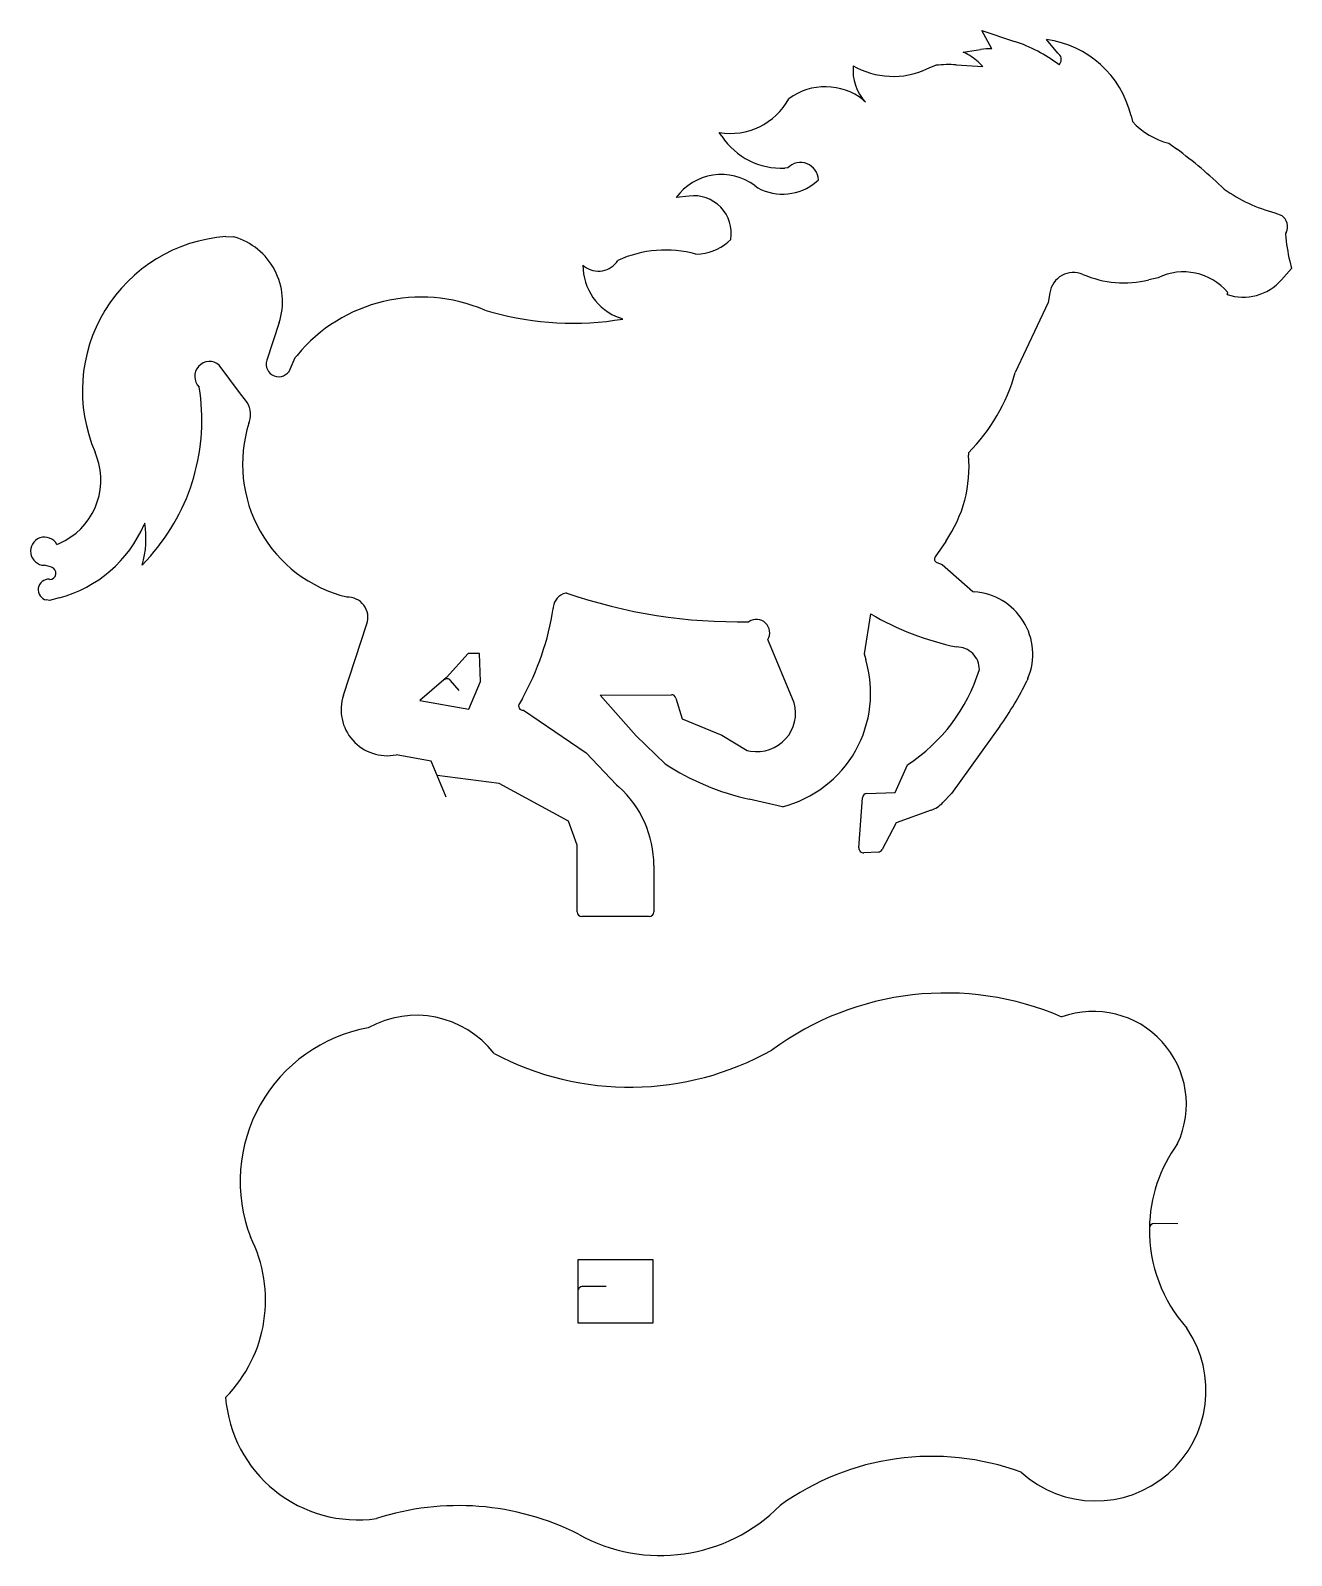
# Model space of a CAD drawing. Extents: x 2.3 to 13, y 0.5 to 13.5.
import ezdxf

# ---------------------------------------------------------------- set-up
doc = ezdxf.new("R2010")
doc.units = 0
doc.layers.add('WHITE', color=7, linetype='CONTINUOUS')

msp = doc.modelspace()

# ---------------------------------------------------------------- linework, layer by layer
at = {"layer": 'WHITE', "linetype": 'CONTINUOUS'}
for p, q in [((10.4591, 13.3327), (10.373, 13.4892)), ((10.373, 13.4892), (10.6501, 13.397)), ((11.0178, 13.2974), (10.922, 13.413)), ((10.2145, 13.3055), (10.3622, 13.3275)), ((10.239, 13.2932), (10.2145, 13.3055)), ((9.2811, 13.1887), (9.311599, 13.1731)), ((9.944299, 13.1815), (9.9834, 13.194)), ((10.1546, 13.1973), (10.3816, 13.1824)), ((10.3816, 13.1824), (10.3549, 13.2092)), ((11.0288, 13.1982), (11.0349, 13.2066)), ((9.366399, 12.9006), (9.3835, 12.8825)), ((11.64, 12.7651), (11.652, 12.7154)), ((8.164699, 12.5902), (8.142999, 12.623)), ((11.9605, 12.5313), (12.0264, 12.4827)), ((8.724499, 12.3222), (8.700499, 12.3209)), ((8.966199, 12.2035), (8.9862, 12.2203)), ((7.8864, 12.083), (7.7778, 12.0701)), ((8.444, 12.1716), (8.470899, 12.1514)), ((12.8621, 11.9415), (12.9201, 11.9177)), ((3.9528, 11.7385), (4.020899, 11.7358)), ((12.9588, 11.7726), (12.9523, 11.7584)), ((7.945099, 11.5888), (7.9867, 11.5924)), ((6.9853, 11.495), (6.9977, 11.4855)), ((13.0026, 11.4681), (12.9184, 11.3716)), ((12.9878, 11.5299), (13.0026, 11.4681)), ((11.8691, 11.3886), (11.79, 11.3697)), ((10.9372, 11.178), (10.6571, 10.5829)), ((10.9499, 11.261), (10.9372, 11.178)), ((12.4553, 11.2463), (12.4609, 11.2633)), ((6.1511, 11.1136), (6.212399, 11.0965)), ((7.322999, 11.0376), (7.297299, 11.0469)), ((4.405399, 11.0072), (4.300199, 10.6872)), ((4.0769, 10.4021), (3.897099, 10.6469)), ((4.499199, 10.6118), (4.541699, 10.7105)), ((4.541699, 10.7105), (4.557199, 10.7293)), ((4.118599, 10.3495), (4.0769, 10.4021)), ((4.1482, 10.1545), (4.152299, 10.1678)), ((2.856899, 9.864399), (2.8415, 9.907799)), ((10.2591, 9.9012), (10.2607, 9.8815)), ((3.263799, 9.3035), (3.259299, 9.2931)), ((2.517499, 9.1237), (2.5366, 9.131899)), ((10.0673, 9.149299), (9.9764, 9.016599)), ((2.4714, 8.93), (2.411999, 8.946)), ((3.3115, 9.0246), (3.243, 8.947299)), ((9.9905, 8.969699), (10.0359, 8.951499)), ((10.0359, 8.951499), (10.2955, 8.721799)), ((6.848899, 8.7102), (6.8386, 8.7082)), ((10.2955, 8.721799), (10.3083, 8.720999)), ((2.4544, 8.645799), (2.4296, 8.6511)), ((2.537499, 8.668399), (2.4544, 8.645799)), ((6.7333, 8.590299), (6.732299, 8.578599)), ((4.9509, 7.8414), (5.150499, 8.447199)), ((9.4266, 8.534099), (9.3724, 8.1941)), ((8.7797, 7.7785), (8.555899, 8.3141)), ((6.0106, 8.195899), (5.826399, 7.991799)), ((6.1064, 8.195899), (6.0106, 8.195899)), ((6.1163, 7.9594), (6.1064, 8.195899)), ((9.3724, 8.1941), (9.386799, 8.145899)), ((5.8035, 7.971899), (5.600999, 7.7958)), ((5.826399, 7.991799), (5.8035, 7.971899)), ((5.9341, 7.882699), (5.86, 7.967999)), ((6.017399, 7.7223), (6.1163, 7.9594)), ((10.7648, 7.986599), (10.757, 7.9677)), ((5.600999, 7.7958), (6.017399, 7.7223)), ((6.470499, 7.8147), (6.4468, 7.7722)), ((7.132699, 7.841899), (7.736299, 7.8467)), ((7.437099, 7.496799), (7.132699, 7.841899)), ((7.775, 7.8179), (7.826799, 7.641099)), ((6.480299, 7.715), (7.011199, 7.3512)), ((7.826799, 7.641099), (8.165599, 7.501599)), ((10.5258, 7.577899), (10.1166, 7.006999)), ((7.682499, 7.258999), (7.437099, 7.496799)), ((8.165599, 7.501599), (8.380299, 7.371799)), ((5.6971, 7.2813), (5.3993, 7.335899)), ((5.7472, 7.1612), (5.6971, 7.2813)), ((7.011199, 7.3512), (7.271399, 7.081099)), ((8.380299, 7.371799), (8.4081, 7.367099)), ((5.8241, 6.9766), (5.7472, 7.1612)), ((6.2733, 7.091), (5.7472, 7.1612)), ((9.637299, 7.016799), (9.7419, 7.250899)), ((6.861899, 6.7718), (6.2733, 7.091)), ((7.271399, 7.081099), (7.289899, 7.0643)), ((9.397399, 7.0081), (9.637299, 7.016799)), ((10.1166, 7.006999), (10.0427, 6.9302)), ((8.6787, 6.893799), (8.3971, 6.958)), ((9.329199, 6.545899), (9.359, 6.9709)), ((6.936299, 6.568399), (6.861899, 6.7718)), ((9.6464, 6.756499), (9.5267, 6.531)), ((9.9413, 6.8642), (9.6464, 6.756499)), ((6.936299, 6.000899), (6.936299, 6.568399)), ((9.493599, 6.509799), (9.371299, 6.5032)), ((7.587299, 6.394499), (7.587299, 6.000899)), ((7.547299, 5.960899), (6.976299, 5.960899)), ((12.0367, 3.351599), (11.8367, 3.3545)), ((7.581299, 3.0452), (6.942299, 3.0452)), ((6.942299, 3.0452), (6.942299, 2.778199)), ((7.581299, 2.511199), (7.581299, 3.0452)), ((6.942299, 2.778199), (6.942299, 2.511199)), ((7.1823, 2.8182), (6.982299, 2.8182)), ((6.942299, 2.511199), (7.581299, 2.511199))]:
    msp.add_line(p, q, dxfattribs=at)
for centre, radius, start, end in [((10.2349, 12.148), 1.316203, 52.91247, 71.61185), ((10.8073, 12.5642), 0.856514, 13.56409, 82.30413), ((10.0396, 12.8959), 0.444489, 44.81771, 63.34848), ((10.4383, 12.8169), 0.516239, 87.6908, 98.47698), ((10.9841, 13.244), 0.063082, 323.6387, 57.74384), ((9.6632, 13.1463), 0.384476, 173.668, 223.3243), ((9.619999, 13.7788), 0.679693, 243.0165, 298.4994), ((10.0886, 12.1892), 1.010292, 86.25421, 95.97694), ((9.043799, 12.486), 0.525297, 52.11353, 126.1805), ((8.2388, 13.1771), 0.56232, 260.1909, 331.644), ((12.1199, 13.1489), 0.63785, 222.8145, 255.528), ((8.668899, 12.9256), 0.605525, 213.6323, 272.9914), ((9.626099, 9.2265), 4.045278, 46.09773, 53.60431), ((8.8331, 12.2143), 0.153217, 2.244277, 135.1855), ((8.160799, 11.7931), 0.472671, 53.19559, 144.1241), ((8.679999, 12.5447), 0.445429, 242.0024, 309.9901), ((7.9243, 11.764), 0.321258, 351.2267, 96.77547), ((13.1855, 13.204), 1.303269, 234.6356, 255.6321), ((12.8515, 11.8217), 0.117991, 335.4114, 54.45103), ((4.0479, 10.4281), 1.313816, 94.15087, 203.3297), ((3.861399, 11.1859), 0.572564, 341.8151, 73.82505), ((7.9527, 11.9897), 0.398752, 274.8913, 316.4632), ((14.3952, 11.8655), 1.446869, 184.245, 193.4119), ((7.1169, 11.6411), 0.19601, 232.5455, 327.6318), ((7.6861, 10.6514), 0.972545, 74.55475, 114.5254), ((7.458799, 11.492), 0.473493, 179.637, 250.0572), ((11.1514, 11.2303), 0.203144, 66.93103, 171.3373), ((11.5822, 12.2412), 0.895931, 246.9156, 283.4112), ((12.0849, 10.9476), 0.49096, 40.01775, 116.0745), ((12.5932, 11.6551), 0.431424, 251.3593, 318.919), ((5.6107, 9.857599), 1.367378, 66.71999, 140.3945), ((6.9007, 13.5717), 2.569118, 254.4599, 279.4612), ((3.814699, 10.5505), 0.126817, 49.47711, 225.7979), ((4.401299, 10.654), 0.106411, 161.8204, 336.6819), ((9.129499, 11.0179), 1.588328, 315.329, 344.1051), ((2.0087, 10.1785), 1.740335, 318.4684, 9.291832), ((3.964199, 10.2269), 0.197165, 342.5576, 38.45092), ((5.2578, 9.805899), 1.163108, 162.559, 256.131), ((2.3063, 9.668899), 0.5843, 293.2128, 19.54832), ((9.1381, 9.786399), 1.12662, 325.5637, 4.842196), ((2.25, 9.7298), 1.099724, 285.1559, 336.603), ((2.444799, 9.172499), 0.82936, 344.2444, 9.087583), ((2.4131, 9.0655), 0.119505, 29.13838, 269.4726), ((10.0023, 8.998799), 0.031426, 145.5009, 247.9275), ((2.447999, 8.7383), 0.08912, 86.10828, 258.0848), ((2.457499, 8.8786), 0.052217, 266.1567, 74.86758), ((6.8644, 8.5792), 0.131554, 101.3099, 175.1609), ((8.3, 12.8965), 4.430709, 250.8821, 271.2234), ((10.2731, 8.189999), 0.532165, 337.5268, 86.20741), ((4.984699, 8.501799), 0.174558, 341.7726, 91.86649), ((4.486099, 8.9216), 2.272237, 330.8472, 351.3179), ((8.457999, 8.3722), 0.113842, 329.3124, 123.8294), ((10.6639, 10.6522), 2.453023, 239.7084, 258.122), ((10.1603, 8.06), 0.191701, 359.7609, 90.3885), ((8.431099, 7.860199), 0.99749, 284.3706, 16.64368), ((8.9185, 8.506799), 1.501756, 303.2499, 342.6594), ((5.8298, 7.9418), 0.03998, 40.94326, 131.1455), ((8.395099, 9.105199), 2.621541, 324.3668, 334.2844), ((5.3222, 7.719099), 0.390879, 161.769, 281.376), ((7.736599, 7.8067), 0.040001, 16.26007, 90.42971), ((8.462699, 7.691299), 0.328765, 260.4403, 15.38046), ((6.474, 7.7497), 0.0353, 140.4023, 280.2896), ((8.8918, 9.1309), 2.228502, 237.1364, 257.1742), ((6.684299, 6.3945), 0.902985, 360, 47.88167), ((9.3989, 6.9681), 0.039998, 92.14777, 175.9858), ((9.849299, 7.1163), 0.268396, 290.049, 316.102), ((9.369099, 6.543099), 0.03996, 175.9858, 273.156), ((9.491399, 6.5497), 0.039947, 273.1561, 332.0878), ((6.976299, 6.000899), 0.039999, 180, 270), ((7.547299, 6.000899), 0.039999, 270, 0), ((10.0658, 2.820999), 2.491177, 66.65707, 126.3625), ((5.569099, 4.286999), 0.835782, 37.75836, 119.1258), ((11.3213, 4.3668), 0.788581, 334.9299, 109.8987), ((5.3998, 3.712399), 1.326158, 100.3168, 200.9004), ((7.383299, 6.974499), 2.462519, 242.0707, 299.3088), ((13.0457, 3.2971), 1.249644, 143.9389, 179.1747), ((3.1118, 2.7037), 1.177855, 315.3956, 27.0458), ((13.0457, 3.2971), 1.249629, 179.1747, 221.7759), ((11.8361, 3.3145), 0.040004, 89.14062, 179.1387), ((6.982299, 2.7782), 0.039999, 90, 180.0003), ((11.3381, 1.935599), 0.93877, 227.6939, 34.291), ((5.075099, 1.9643), 1.128122, 184.4587, 277.9792), ((9.949199, -0.8256), 2.201164, 69.8848, 125.8802), ((5.928299, -1.3014), 2.258579, 63.21259, 107.9641), ((7.642899, 1.961999), 1.428593, 240.8118, 315.3431)]:
    msp.add_arc(centre, radius, start, end, dxfattribs=at)

doc.saveas('drawing.dxf')
